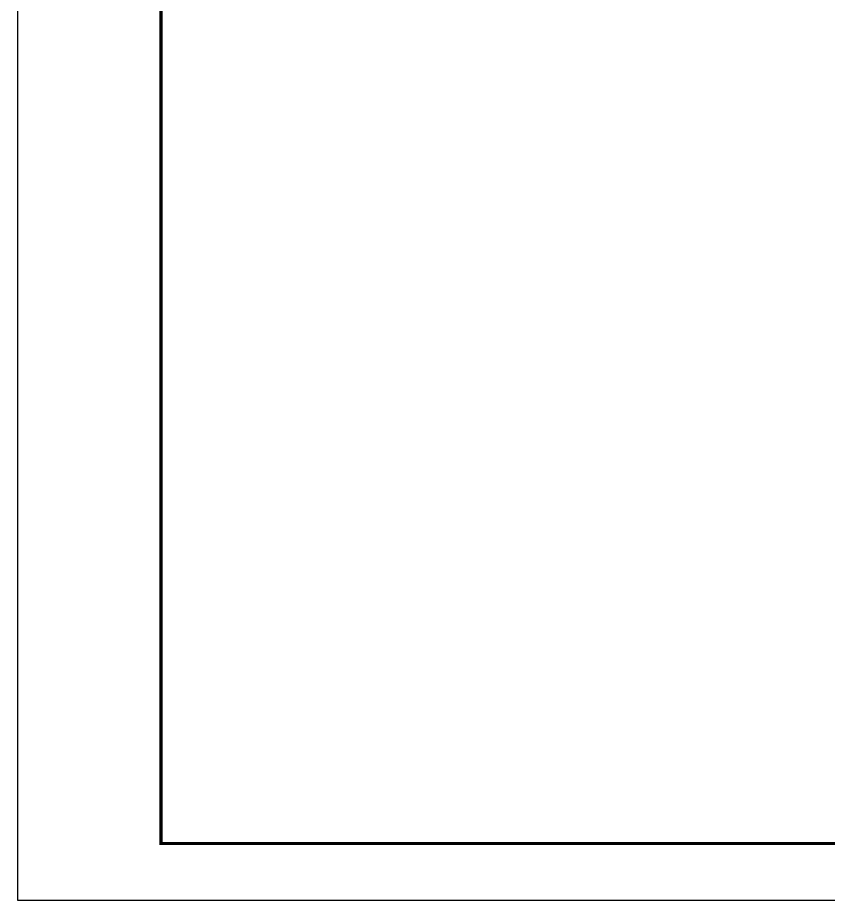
# Model space of a CAD drawing. Header units: millimetres. Extents: x -1534340 to 1713810, y -1348191 to 1114081.
# Drawn here: x 1020891 to 1051445, y -366824 to -333544 of the extents above; entities that cross this region are included whole.
import ezdxf
from ezdxf.xclip import XClip

# ---------------------------------------------------------------- set-up
doc = ezdxf.new("R2010")
doc.units = ezdxf.units.MM
doc.header["$LTSCALE"] = 100
doc.header["$XCLIPFRAME"] = 0
doc.linetypes.add('Xref_ST_MBDV Cot vach 30.7.2022$0$DASHDOT', pattern=[1, 0.5, -0.25, 0, -0.25])
doc.layers.add('ccu11-Dim', color=8, linetype='Continuous')
doc.layers.add('Xref_ST_MBDV Cot vach 30.7.2022$0$Xref_ST_MBDV Cot vach 30.7.2022|Xref_ST_MBDV Cot vach 30.7.2022|Xref_ST_MBDV Cot vach 30.7.2022|Xref_ST_MBDV Cot vach 30.7.2022|Site_plot line', color=1, linetype='Xref_ST_MBDV Cot vach 30.7.2022$0$DASHDOT')
doc.layers.add('KT-Net thay', color=7, linetype='Continuous', lineweight=15)

# ---------------------------------------------------------------- blocks, each defined once
blk = doc.blocks.new('Khung ten_A1', base_point=(-3406704, 253379))
at = {"layer": 'Defpoints', "color": 1}
blk.add_lwpolyline([(84100, 0), (84100, 59471), (0, 59471), (0, 0)], close=True, dxfattribs=at)
at = {"layer": 'KT-Net thay', "const_width": 60}
blk.add_lwpolyline([(2700, 1071), (83100, 1071), (83100, 58471), (2700, 58471)], close=True, dxfattribs=at)
blk = doc.blocks.new('Xref_ST_MBDV Cot vach 30.7.2022$0$Tuong Vay01-flat-1')
at = {"layer": 'Xref_ST_MBDV Cot vach 30.7.2022$0$Xref_ST_MBDV Cot vach 30.7.2022|Xref_ST_MBDV Cot vach 30.7.2022|Xref_ST_MBDV Cot vach 30.7.2022|Xref_ST_MBDV Cot vach 30.7.2022|Site_plot line', "ltscale": 5000}
blk.add_arc((-17764, -99529), 69167, 126.14636, 263.7927, dxfattribs=at)

msp = doc.modelspace()

# ---------------------------------------------------------------- block references
ref = msp.add_blockref('Xref_ST_MBDV Cot vach 30.7.2022$0$Tuong Vay01-flat-1', (1116587.4, -179396.2))
XClip(ref).set_block_clipping_path([(-91541.6736345236, -190955.6682973447), (52438.3255017358, -76158.0499385341)])
at = {"layer": 'ccu11-Dim', "xscale": 2.000000000621877, "yscale": 2.000000000621877, "zscale": 2.000000000621877}
msp.add_blockref('Khung ten_A1', (-5792517.7, 139934.6), dxfattribs=at)

doc.saveas('drawing.dxf')
